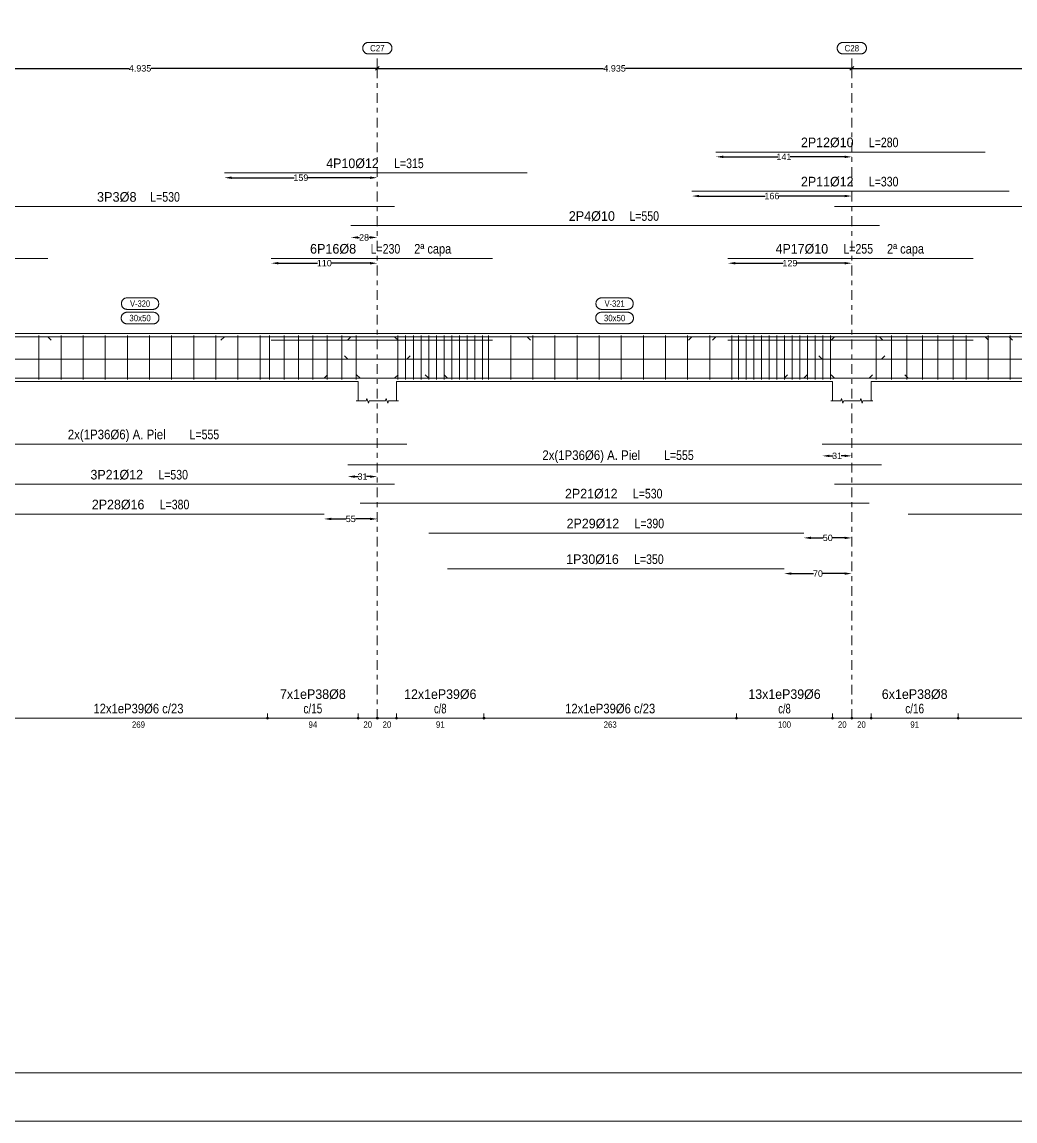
# Model space of a CAD drawing. Header units: millimetres. Extents: x 3 to 479, y -191 to 120.
# Drawn here: x 127.35 to 148, y 21.26 to 44.11 of the extents above; entities that cross this region are included whole.
import ezdxf
from ezdxf.enums import TextEntityAlignment as Align

# ---------------------------------------------------------------- set-up
doc = ezdxf.new("R2010")
doc.units = ezdxf.units.MM
doc.linetypes.add('CYPE_RAYAPUNTO', pattern=[0.4125, 0.2025, -0.105, 0, -0.105])
for name, color, linetype, lineweight in [('ALZ_ARM_LONG_ARM_TEXTOS', 3, 'Continuous', 9), ('ALZ_ARM_LONG_TXT_IND_CAPA_ARM_LONG', 3, 'Continuous', 9), ('ALZ_ARM_LONG_TXT_LONG', 3, 'Continuous', 9), ('ALZ_ARM_TRANS_TXT_EST', 3, 'Continuous', 9), ('ALZ_CONT_NUDOS', 122, 'Continuous', 9), ('ALZ_CONT_VIG_HORMIGON', 2, 'Continuous', 9), ('ALZ_COT_COT_ARM', 3, 'Continuous', 0), ('ALZ_COT_COT_EST', 3, 'Continuous', 0), ('ALZ_COT_COT_LIN_APOYOS', 2, 'CYPE_RAYAPUNTO', 0), ('ALZ_COT_LONGITUD_PROYECTADA', 122, 'Continuous', 0), ('ALZ_COT_TEXTOS_ESTRIBOS', 122, 'Continuous', 0), ('ALZ_REF_COT_LIN_AUX_COTA', 2, 'CYPE_RAYAPUNTO', 9), ('ALZ_REF_REF_NOMBRE', 3, 'Continuous', 9), ('ALZ_REF_REF_REFERENCIA', 3, 'Continuous', 9), ('ALZ_REF_TEXTO_REF_NOMBRE', 3, 'Continuous', 9), ('ALZ_REF_TEXTO_REF_REFERENCIA', 3, 'Continuous', 9), ('ARM_LONGITUDINAL_Ø10', 103, 'Continuous', 9), ('ARM_LONGITUDINAL_Ø12', 171, 'Continuous', 9), ('ARM_LONGITUDINAL_Ø16', 212, 'Continuous', 9), ('ARM_LONGITUDINAL_Ø6', 151, 'Continuous', 9), ('ARM_LONGITUDINAL_Ø8', 32, 'Continuous', 9), ('ARM_TRANSVERSAL_Ø6', 151, 'Continuous', 9), ('ARM_TRANSVERSAL_Ø8', 32, 'Continuous', 9), ('RECUAD_LIMITES', 2, 'Continuous', 0), ('RECUAD_MARCO', 1, 'Continuous', 20)]:
    doc.layers.add(name, color=color, linetype=linetype, lineweight=lineweight)
doc.styles.add('CYPETXT_0.2_romans', font='arial.ttf', dxfattribs={"height": 0.133333})
doc.styles.add('CYPETXT_romans', font='arial.ttf', dxfattribs={"height": 0.2})
doc.dimstyles.new('cype_arrow', dxfattribs={"dimtxt": 0.18, "dimasz": 0.15, "dimexe": 0.05, "dimexo": 0.05, "dimgap": 0, "dimtad": 0, "dimdec": 4, "dimzin": 0, "dimdsep": 46, "dimtxsty": 'CYPETXT_0.2_romans', "dimcen": 0.09, "dimadec": 0, "dimazin": 0, "dimtfac": 1, "dimtdec": 4, "dimtofl": 0, "dimtmove": 2, "dimatfit": 3, "dimfxl": 1, "dimtolj": 1, "dimtzin": 0, "dimarcsym": 0})
doc.dimstyles.new('cype_oblique', dxfattribs={"dimtxt": 0.18, "dimasz": 0.18, "dimexe": 0.05, "dimexo": 0.05, "dimgap": 0, "dimtad": 0, "dimdec": 4, "dimzin": 0, "dimdsep": 46, "dimtxsty": 'CYPETXT_0.2_romans', "dimblk": 'OBLIQUE', "dimtsz": 0.04, "dimcen": 0.09, "dimadec": 0, "dimazin": 0, "dimtfac": 1, "dimtdec": 4, "dimtofl": 0, "dimtmove": 2, "dimatfit": 3, "dimfxl": 1, "dimtolj": 1, "dimtzin": 0, "dimarcsym": 0})

# ---------------------------------------------------------------- blocks, each defined once
blk = doc.blocks.new('*D1133')
at = {"layer": 'ALZ_COT_LONGITUD_PROYECTADA', "color": 0, "lineweight": -2, "transparency": 16777216}
for p, q in [((124.83, 43.101), (124.91, 43.181)), ((124.87, 43.141), (129.577, 43.141)), ((134.74, 43.141), (130.033, 43.141)), ((134.7, 43.101), (134.78, 43.181))]:
    blk.add_line(p, q, dxfattribs=at)
at = {"layer": 'Defpoints', "color": 0, "transparency": 16777216}
for p in [(124.87, 43.141), (124.87, 43.141), (134.74, 43.141)]:
    blk.add_point(p, dxfattribs=at)
at = {"layer": 'ALZ_COT_LONGITUD_PROYECTADA', "color": 0, "transparency": 16777216, "insert": (129.805, 43.141), "char_height": 0.1333, "attachment_point": 5, "style": 'CYPETXT_0.2_romans'}
blk.add_mtext('\\A1;4.935', dxfattribs=at)
blk = doc.blocks.new('_OBLIQUE')
at = {"color": 0, "linetype": 'ByBlock', "lineweight": -2}
blk.add_line((-0.5, -0.5), (0.5, 0.5), dxfattribs=at)
blk = doc.blocks.new('*D1134')
at = {"layer": 'ALZ_COT_LONGITUD_PROYECTADA', "color": 0, "lineweight": -2, "transparency": 16777216}
for p, q in [((134.7, 43.101), (134.78, 43.181)), ((134.74, 43.141), (139.447, 43.141)), ((144.61, 43.141), (139.903, 43.141)), ((144.57, 43.101), (144.65, 43.181))]:
    blk.add_line(p, q, dxfattribs=at)
at = {"layer": 'Defpoints', "color": 0, "transparency": 16777216}
for p in [(134.74, 43.141), (134.74, 43.141), (144.61, 43.141)]:
    blk.add_point(p, dxfattribs=at)
at = {"layer": 'ALZ_COT_LONGITUD_PROYECTADA', "color": 0, "transparency": 16777216, "insert": (139.675, 43.141), "char_height": 0.1333, "attachment_point": 5, "style": 'CYPETXT_0.2_romans'}
blk.add_mtext('\\A1;4.935', dxfattribs=at)
blk = doc.blocks.new('*D1135')
at = {"layer": 'ALZ_COT_LONGITUD_PROYECTADA', "color": 0, "lineweight": -2, "transparency": 16777216}
for p, q in [((144.57, 43.101), (144.65, 43.181)), ((144.61, 43.141), (149.317, 43.141)), ((154.48, 43.141), (149.773, 43.141)), ((154.44, 43.101), (154.52, 43.181))]:
    blk.add_line(p, q, dxfattribs=at)
at = {"layer": 'Defpoints', "color": 0, "transparency": 16777216}
for p in [(144.61, 43.141), (144.61, 43.141), (154.48, 43.141)]:
    blk.add_point(p, dxfattribs=at)
at = {"layer": 'ALZ_COT_LONGITUD_PROYECTADA', "color": 0, "transparency": 16777216, "insert": (149.545, 43.141), "char_height": 0.1333, "attachment_point": 5, "style": 'CYPETXT_0.2_romans'}
blk.add_mtext('\\A1;4.935', dxfattribs=at)
blk = doc.blocks.new('*D1142')
at = {"layer": 'ALZ_COT_COT_ARM', "color": 0, "lineweight": -2, "transparency": 16777216}
for p, q in [((134.275, 34.654), (134.35, 34.654)), ((134.59, 34.654), (134.515, 34.654))]:
    blk.add_line(p, q, dxfattribs=at)
at = {"layer": 'ALZ_COT_COT_ARM', "color": 0, "transparency": 16777216}
for points in [[(134.275, 34.679), (134.275, 34.629), (134.125, 34.654)], [(134.59, 34.679), (134.59, 34.629), (134.74, 34.654)]]:
    blk.add_solid(points, dxfattribs=at)
at = {"layer": 'Defpoints', "color": 0, "transparency": 16777216}
for p in [(134.125, 34.654), (134.74, 34.654), (134.74, 34.654)]:
    blk.add_point(p, dxfattribs=at)
at = {"layer": 'ALZ_COT_COT_ARM', "color": 0, "transparency": 16777216, "insert": (134.433, 34.654), "char_height": 0.1333, "attachment_point": 5, "style": 'CYPETXT_0.2_romans'}
blk.add_mtext('\\A1;31', dxfattribs=at)
blk = doc.blocks.new('*D1143')
at = {"layer": 'ALZ_COT_COT_ARM', "color": 0, "lineweight": -2, "transparency": 16777216}
for p, q in [((144.145, 35.085), (144.22, 35.085)), ((144.46, 35.085), (144.385, 35.085))]:
    blk.add_line(p, q, dxfattribs=at)
at = {"layer": 'ALZ_COT_COT_ARM', "color": 0, "transparency": 16777216}
for points in [[(144.145, 35.11), (144.145, 35.06), (143.995, 35.085)], [(144.46, 35.11), (144.46, 35.06), (144.61, 35.085)]]:
    blk.add_solid(points, dxfattribs=at)
at = {"layer": 'Defpoints', "color": 0, "transparency": 16777216}
for p in [(143.995, 35.085), (144.61, 35.085), (144.61, 35.085)]:
    blk.add_point(p, dxfattribs=at)
at = {"layer": 'ALZ_COT_COT_ARM', "color": 0, "transparency": 16777216, "insert": (144.303, 35.085), "char_height": 0.1333, "attachment_point": 5, "style": 'CYPETXT_0.2_romans'}
blk.add_mtext('\\A1;31', dxfattribs=at)
blk = doc.blocks.new('*D1148')
at = {"layer": 'ALZ_COT_COT_ARM', "color": 0, "lineweight": -2, "transparency": 16777216}
for p, q in [((134.337, 39.626), (134.367, 39.626)), ((134.59, 39.626), (134.56, 39.626))]:
    blk.add_line(p, q, dxfattribs=at)
at = {"layer": 'ALZ_COT_COT_ARM', "color": 0, "transparency": 16777216}
for points in [[(134.337, 39.651), (134.337, 39.601), (134.187, 39.626)], [(134.59, 39.651), (134.59, 39.601), (134.74, 39.626)]]:
    blk.add_solid(points, dxfattribs=at)
at = {"layer": 'Defpoints', "color": 0, "transparency": 16777216}
for p in [(134.187, 39.626), (134.74, 39.626), (134.74, 39.626)]:
    blk.add_point(p, dxfattribs=at)
at = {"layer": 'ALZ_COT_COT_ARM', "color": 0, "transparency": 16777216, "insert": (134.464, 39.626), "char_height": 0.1333, "attachment_point": 5, "style": 'CYPETXT_0.2_romans'}
blk.add_mtext('\\A1;28', dxfattribs=at)
blk = doc.blocks.new('*D1154')
at = {"layer": 'ALZ_COT_COT_ARM', "color": 0, "lineweight": -2, "transparency": 16777216}
for p, q in [((131.709, 40.868), (133.008, 40.868)), ((134.59, 40.868), (133.291, 40.868))]:
    blk.add_line(p, q, dxfattribs=at)
at = {"layer": 'ALZ_COT_COT_ARM', "color": 0, "transparency": 16777216}
for points in [[(131.709, 40.893), (131.709, 40.843), (131.559, 40.868)], [(134.59, 40.893), (134.59, 40.843), (134.74, 40.868)]]:
    blk.add_solid(points, dxfattribs=at)
at = {"layer": 'Defpoints', "color": 0, "transparency": 16777216}
for p in [(131.559, 40.868), (134.74, 40.868), (134.74, 40.868)]:
    blk.add_point(p, dxfattribs=at)
at = {"layer": 'ALZ_COT_COT_ARM', "color": 0, "transparency": 16777216, "insert": (133.149, 40.868), "char_height": 0.1333, "attachment_point": 5, "style": 'CYPETXT_0.2_romans'}
blk.add_mtext('\\A1;159', dxfattribs=at)
blk = doc.blocks.new('*D1155')
at = {"layer": 'ALZ_COT_COT_ARM', "color": 0, "lineweight": -2, "transparency": 16777216}
for p, q in [((141.434, 40.487), (142.806, 40.487)), ((144.46, 40.487), (143.088, 40.487))]:
    blk.add_line(p, q, dxfattribs=at)
at = {"layer": 'ALZ_COT_COT_ARM', "color": 0, "transparency": 16777216}
for points in [[(141.434, 40.512), (141.434, 40.462), (141.284, 40.487)], [(144.46, 40.512), (144.46, 40.462), (144.61, 40.487)]]:
    blk.add_solid(points, dxfattribs=at)
at = {"layer": 'Defpoints', "color": 0, "transparency": 16777216}
for p in [(141.284, 40.487), (144.61, 40.487), (144.61, 40.487)]:
    blk.add_point(p, dxfattribs=at)
at = {"layer": 'ALZ_COT_COT_ARM', "color": 0, "transparency": 16777216, "insert": (142.947, 40.487), "char_height": 0.1333, "attachment_point": 5, "style": 'CYPETXT_0.2_romans'}
blk.add_mtext('\\A1;166', dxfattribs=at)
blk = doc.blocks.new('*D1156')
at = {"layer": 'ALZ_COT_COT_ARM', "color": 0, "lineweight": -2, "transparency": 16777216}
for p, q in [((141.934, 41.302), (143.069, 41.302)), ((144.46, 41.302), (143.325, 41.302))]:
    blk.add_line(p, q, dxfattribs=at)
at = {"layer": 'ALZ_COT_COT_ARM', "color": 0, "transparency": 16777216}
for points in [[(141.934, 41.327), (141.934, 41.277), (141.784, 41.302)], [(144.46, 41.327), (144.46, 41.277), (144.61, 41.302)]]:
    blk.add_solid(points, dxfattribs=at)
at = {"layer": 'Defpoints', "color": 0, "transparency": 16777216}
for p in [(141.784, 41.302), (144.61, 41.302), (144.61, 41.302)]:
    blk.add_point(p, dxfattribs=at)
at = {"layer": 'ALZ_COT_COT_ARM', "color": 0, "transparency": 16777216, "insert": (143.197, 41.302), "char_height": 0.1333, "attachment_point": 5, "style": 'CYPETXT_0.2_romans'}
blk.add_mtext('\\A1;141', dxfattribs=at)
blk = doc.blocks.new('*D1164')
at = {"layer": 'ALZ_COT_COT_ARM', "color": 0, "lineweight": -2, "transparency": 16777216}
for p, q in [((132.684, 39.091), (133.496, 39.091)), ((134.59, 39.091), (133.778, 39.091))]:
    blk.add_line(p, q, dxfattribs=at)
at = {"layer": 'ALZ_COT_COT_ARM', "color": 0, "transparency": 16777216}
for points in [[(132.684, 39.116), (132.684, 39.066), (132.534, 39.091)], [(134.59, 39.116), (134.59, 39.066), (134.74, 39.091)]]:
    blk.add_solid(points, dxfattribs=at)
at = {"layer": 'Defpoints', "color": 0, "transparency": 16777216}
for p in [(132.534, 39.091), (134.74, 39.091), (134.74, 39.091)]:
    blk.add_point(p, dxfattribs=at)
at = {"layer": 'ALZ_COT_COT_ARM', "color": 0, "transparency": 16777216, "insert": (133.637, 39.091), "char_height": 0.1333, "attachment_point": 5, "style": 'CYPETXT_0.2_romans'}
blk.add_mtext('\\A1;110', dxfattribs=at)
blk = doc.blocks.new('*D1165')
at = {"layer": 'ALZ_COT_COT_ARM', "color": 0, "lineweight": -2, "transparency": 16777216}
for p, q in [((142.184, 39.091), (143.181, 39.091)), ((144.46, 39.091), (143.463, 39.091))]:
    blk.add_line(p, q, dxfattribs=at)
at = {"layer": 'ALZ_COT_COT_ARM', "color": 0, "transparency": 16777216}
for points in [[(142.184, 39.116), (142.184, 39.066), (142.034, 39.091)], [(144.46, 39.116), (144.46, 39.066), (144.61, 39.091)]]:
    blk.add_solid(points, dxfattribs=at)
at = {"layer": 'Defpoints', "color": 0, "transparency": 16777216}
for p in [(142.034, 39.091), (144.61, 39.091), (144.61, 39.091)]:
    blk.add_point(p, dxfattribs=at)
at = {"layer": 'ALZ_COT_COT_ARM', "color": 0, "transparency": 16777216, "insert": (143.322, 39.091), "char_height": 0.1333, "attachment_point": 5, "style": 'CYPETXT_0.2_romans'}
blk.add_mtext('\\A1;129', dxfattribs=at)
blk = doc.blocks.new('*D1171')
at = {"layer": 'ALZ_COT_COT_ARM', "color": 0, "lineweight": -2, "transparency": 16777216}
for p, q in [((133.784, 33.774), (134.091, 33.774)), ((134.59, 33.774), (134.283, 33.774))]:
    blk.add_line(p, q, dxfattribs=at)
at = {"layer": 'ALZ_COT_COT_ARM', "color": 0, "transparency": 16777216}
for points in [[(133.784, 33.799), (133.784, 33.749), (133.634, 33.774)], [(134.59, 33.799), (134.59, 33.749), (134.74, 33.774)]]:
    blk.add_solid(points, dxfattribs=at)
at = {"layer": 'Defpoints', "color": 0, "transparency": 16777216}
for p in [(133.634, 33.774), (134.74, 33.774), (134.74, 33.774)]:
    blk.add_point(p, dxfattribs=at)
at = {"layer": 'ALZ_COT_COT_ARM', "color": 0, "transparency": 16777216, "insert": (134.187, 33.774), "char_height": 0.1333, "attachment_point": 5, "style": 'CYPETXT_0.2_romans'}
blk.add_mtext('\\A1;55', dxfattribs=at)
blk = doc.blocks.new('*D1172')
at = {"layer": 'ALZ_COT_COT_ARM', "color": 0, "lineweight": -2, "transparency": 16777216}
for p, q in [((143.759, 33.38), (144.014, 33.38)), ((144.46, 33.38), (144.205, 33.38))]:
    blk.add_line(p, q, dxfattribs=at)
at = {"layer": 'ALZ_COT_COT_ARM', "color": 0, "transparency": 16777216}
for points in [[(143.759, 33.405), (143.759, 33.355), (143.609, 33.38)], [(144.46, 33.405), (144.46, 33.355), (144.61, 33.38)]]:
    blk.add_solid(points, dxfattribs=at)
at = {"layer": 'Defpoints', "color": 0, "transparency": 16777216}
for p in [(143.609, 33.38), (144.61, 33.38), (144.61, 33.38)]:
    blk.add_point(p, dxfattribs=at)
at = {"layer": 'ALZ_COT_COT_ARM', "color": 0, "transparency": 16777216, "insert": (144.109, 33.38), "char_height": 0.1333, "attachment_point": 5, "style": 'CYPETXT_0.2_romans'}
blk.add_mtext('\\A1;50', dxfattribs=at)
blk = doc.blocks.new('*D1173')
at = {"layer": 'ALZ_COT_COT_ARM', "color": 0, "lineweight": -2, "transparency": 16777216}
for p, q in [((143.35, 32.638), (143.811, 32.638)), ((144.46, 32.638), (144, 32.638))]:
    blk.add_line(p, q, dxfattribs=at)
at = {"layer": 'ALZ_COT_COT_ARM', "color": 0, "transparency": 16777216}
for points in [[(143.35, 32.663), (143.35, 32.613), (143.2, 32.638)], [(144.46, 32.663), (144.46, 32.613), (144.61, 32.638)]]:
    blk.add_solid(points, dxfattribs=at)
at = {"layer": 'Defpoints', "color": 0, "transparency": 16777216}
for p in [(143.2, 32.638), (144.61, 32.638), (144.61, 32.638)]:
    blk.add_point(p, dxfattribs=at)
at = {"layer": 'ALZ_COT_COT_ARM', "color": 0, "transparency": 16777216, "insert": (143.905, 32.638), "char_height": 0.1333, "attachment_point": 5, "style": 'CYPETXT_0.2_romans'}
blk.add_mtext('\\A1;70', dxfattribs=at)

msp = doc.modelspace()

# ---------------------------------------------------------------- linework, layer by layer
at = {"layer": 'ALZ_CONT_NUDOS'}
for p, q in [((134.34014, 36.63081), (134.34014, 36.23081)), ((135.14014, 36.63081), (135.14014, 36.23081)), ((144.21014, 36.63081), (144.21014, 36.23081)), ((145.01014, 36.63081), (145.01014, 36.23081))]:
    msp.add_line(p, q, dxfattribs=at)
for points in [[(134.34014, 37.63081), (135.14014, 37.63081)], [(144.21014, 37.63081), (145.01014, 37.63081)], [(134.30014, 36.23081), (134.51014, 36.23081), (134.52514, 36.28081), (134.55514, 36.18081), (134.57014, 36.23081), (134.78014, 36.23081)], [(134.70014, 36.23081), (134.91014, 36.23081), (134.92514, 36.28081), (134.95514, 36.18081), (134.97014, 36.23081), (135.18014, 36.23081)], [(144.17014, 36.23081), (144.38014, 36.23081), (144.39514, 36.28081), (144.42514, 36.18081), (144.44014, 36.23081), (144.65014, 36.23081)], [(144.57014, 36.23081), (144.78014, 36.23081), (144.79514, 36.28081), (144.82514, 36.18081), (144.84014, 36.23081), (145.05014, 36.23081)]]:
    msp.add_lwpolyline(points, dxfattribs=at)
at = {"layer": 'ALZ_CONT_VIG_HORMIGON'}
for p, q in [((125.27014, 37.63081), (134.34014, 37.63081)), ((135.14014, 37.63081), (144.21014, 37.63081)), ((145.01014, 37.63081), (154.08014, 37.63081)), ((125.27014, 36.63081), (134.34014, 36.63081)), ((135.14014, 36.63081), (144.21014, 36.63081)), ((145.01014, 36.63081), (154.08014, 36.63081))]:
    msp.add_line(p, q, dxfattribs=at)
at = {"layer": 'ALZ_COT_COT_EST'}
for p, q in [((132.45865, 29.63167), (132.45865, 29.73167)), ((134.34014, 29.63167), (134.34014, 29.73167)), ((134.74014, 29.63167), (134.74014, 29.73167)), ((135.14014, 29.63167), (135.14014, 29.73167)), ((136.95865, 29.63167), (136.95865, 29.73167)), ((142.20865, 29.63167), (142.20865, 29.73167)), ((144.21014, 29.63167), (144.21014, 29.73167)), ((144.61014, 29.63167), (144.61014, 29.73167)), ((145.01014, 29.63167), (145.01014, 29.73167)), ((146.82414, 29.63167), (146.82414, 29.73167))]:
    msp.add_line(p, q, dxfattribs=at)
for points in [[(127.08414, 29.63167), (132.45865, 29.63167), (132.45865, 29.73167)], [(132.45865, 29.63167), (134.34014, 29.63167), (134.34014, 29.73167)], [(134.34014, 29.63167), (134.74014, 29.63167), (134.74014, 29.73167)], [(134.74014, 29.63167), (135.14014, 29.63167), (135.14014, 29.73167)], [(135.14014, 29.63167), (136.95865, 29.63167), (136.95865, 29.73167)], [(136.95865, 29.63167), (142.20865, 29.63167), (142.20865, 29.73167)], [(142.20865, 29.63167), (144.21014, 29.63167), (144.21014, 29.73167)], [(144.21014, 29.63167), (144.61014, 29.63167), (144.61014, 29.73167)], [(144.61014, 29.63167), (145.01014, 29.63167), (145.01014, 29.73167)], [(145.01014, 29.63167), (146.82414, 29.63167), (146.82414, 29.73167)], [(146.82414, 29.63167), (152.20865, 29.63167), (152.20865, 29.73167)]]:
    msp.add_lwpolyline(points, dxfattribs=at)
for centre in [(132.45865, 29.63167), (132.45865, 29.63167), (134.34014, 29.63167), (134.34014, 29.63167), (134.74014, 29.63167), (134.74014, 29.63167), (135.14014, 29.63167), (135.14014, 29.63167), (136.95865, 29.63167), (136.95865, 29.63167), (142.20865, 29.63167), (142.20865, 29.63167), (144.21014, 29.63167), (144.21014, 29.63167), (144.61014, 29.63167), (144.61014, 29.63167), (145.01014, 29.63167), (145.01014, 29.63167), (146.82414, 29.63167), (146.82414, 29.63167)]:
    msp.add_circle(centre, 0.02, dxfattribs=at)
at = {"layer": 'ALZ_COT_COT_LIN_APOYOS'}
for p, q in [((134.74014, 43.1409), (134.74014, 29.63167)), ((144.61014, 43.1409), (144.61014, 29.63167))]:
    msp.add_line(p, q, dxfattribs=at)
at = {"layer": 'ALZ_REF_COT_LIN_AUX_COTA'}
for p, q in [((134.74014, 43.1409), (134.74014, 43.4409)), ((144.61014, 43.1409), (144.61014, 43.4409))]:
    msp.add_line(p, q, dxfattribs=at)
at = {"layer": 'ALZ_REF_REF_NOMBRE'}
for points in [[(130.07314, 38.37081), (130.08115, 38.37054), (130.08913, 38.36974), (130.09704, 38.3684), (130.10484, 38.36654), (130.1125, 38.36417), (130.11998, 38.36129), (130.12726, 38.35791), (130.13429, 38.35406), (130.14105, 38.34974), (130.14751, 38.34498), (130.15363, 38.33981), (130.1594, 38.33423), (130.16478, 38.32828), (130.16975, 38.32199), (130.17429, 38.31538), (130.17837, 38.30848), (130.18199, 38.30132), (130.18512, 38.29394), (130.18775, 38.28636), (130.18987, 38.27863), (130.19147, 38.27077), (130.19254, 38.26282), (130.19307, 38.25482), (130.19307, 38.2468), (130.19254, 38.2388), (130.19147, 38.23085), (130.18987, 38.22299), (130.18775, 38.21525), (130.18512, 38.20768), (130.18199, 38.2003), (130.17837, 38.19314), (130.17429, 38.18624), (130.16975, 38.17963), (130.16478, 38.17333), (130.1594, 38.16738), (130.15363, 38.16181), (130.14751, 38.15663), (130.14105, 38.15188), (130.13429, 38.14756), (130.12726, 38.14371), (130.11998, 38.14033), (130.1125, 38.13745), (130.10484, 38.13507), (130.09704, 38.13321), (130.08913, 38.13188), (130.08115, 38.13108), (130.07314, 38.13081), (129.53714, 38.13081), (129.52912, 38.13108), (129.52114, 38.13188), (129.51324, 38.13321), (129.50543, 38.13507), (129.49777, 38.13745), (129.49029, 38.14033), (129.48302, 38.14371), (129.47598, 38.14756), (129.46922, 38.15188), (129.46277, 38.15663), (129.45664, 38.16181), (129.45088, 38.16738), (129.4455, 38.17333), (129.44053, 38.17963), (129.43599, 38.18624), (129.4319, 38.19314), (129.42829, 38.2003), (129.42516, 38.20768), (129.42253, 38.21525), (129.42041, 38.22299), (129.41881, 38.23085), (129.41774, 38.2388), (129.4172, 38.2468), (129.4172, 38.25482), (129.41774, 38.26282), (129.41881, 38.27077), (129.42041, 38.27863), (129.42253, 38.28636), (129.42516, 38.29394), (129.42829, 38.30132), (129.4319, 38.30848), (129.43599, 38.31538), (129.44053, 38.32199), (129.4455, 38.32828), (129.45088, 38.33423), (129.45664, 38.33981), (129.46277, 38.34498), (129.46922, 38.34974), (129.47598, 38.35406), (129.48302, 38.35791), (129.49029, 38.36129), (129.49777, 38.36417), (129.50543, 38.36654), (129.51324, 38.3684), (129.52114, 38.36974), (129.52912, 38.37054), (129.53714, 38.37081), (130.07314, 38.37081)], [(139.94314, 38.37081), (139.95115, 38.37054), (139.95913, 38.36974), (139.96704, 38.3684), (139.97484, 38.36654), (139.9825, 38.36417), (139.98998, 38.36129), (139.99726, 38.35791), (140.00429, 38.35406), (140.01105, 38.34974), (140.01751, 38.34498), (140.02363, 38.33981), (140.0294, 38.33423), (140.03478, 38.32828), (140.03975, 38.32199), (140.04429, 38.31538), (140.04837, 38.30848), (140.05199, 38.30132), (140.05512, 38.29394), (140.05775, 38.28636), (140.05987, 38.27863), (140.06147, 38.27077), (140.06254, 38.26282), (140.06307, 38.25482), (140.06307, 38.2468), (140.06254, 38.2388), (140.06147, 38.23085), (140.05987, 38.22299), (140.05775, 38.21525), (140.05512, 38.20768), (140.05199, 38.2003), (140.04837, 38.19314), (140.04429, 38.18624), (140.03975, 38.17963), (140.03478, 38.17333), (140.0294, 38.16738), (140.02363, 38.16181), (140.01751, 38.15663), (140.01105, 38.15188), (140.00429, 38.14756), (139.99726, 38.14371), (139.98998, 38.14033), (139.9825, 38.13745), (139.97484, 38.13507), (139.96704, 38.13321), (139.95913, 38.13188), (139.95115, 38.13108), (139.94314, 38.13081), (139.40714, 38.13081), (139.39912, 38.13108), (139.39114, 38.13188), (139.38324, 38.13321), (139.37543, 38.13507), (139.36777, 38.13745), (139.36029, 38.14033), (139.35302, 38.14371), (139.34598, 38.14756), (139.33922, 38.15188), (139.33277, 38.15663), (139.32664, 38.16181), (139.32088, 38.16738), (139.3155, 38.17333), (139.31053, 38.17963), (139.30599, 38.18624), (139.3019, 38.19314), (139.29829, 38.2003), (139.29516, 38.20768), (139.29253, 38.21525), (139.29041, 38.22299), (139.28881, 38.23085), (139.28774, 38.2388), (139.2872, 38.2468), (139.2872, 38.25482), (139.28774, 38.26282), (139.28881, 38.27077), (139.29041, 38.27863), (139.29253, 38.28636), (139.29516, 38.29394), (139.29829, 38.30132), (139.3019, 38.30848), (139.30599, 38.31538), (139.31053, 38.32199), (139.3155, 38.32828), (139.32088, 38.33423), (139.32664, 38.33981), (139.33277, 38.34498), (139.33922, 38.34974), (139.34598, 38.35406), (139.35302, 38.35791), (139.36029, 38.36129), (139.36777, 38.36417), (139.37543, 38.36654), (139.38324, 38.3684), (139.39114, 38.36974), (139.39912, 38.37054), (139.40714, 38.37081), (139.94314, 38.37081)], [(130.07814, 38.07081), (130.08615, 38.07054), (130.09413, 38.06974), (130.10204, 38.0684), (130.10984, 38.06654), (130.1175, 38.06417), (130.12498, 38.06129), (130.13226, 38.05791), (130.13929, 38.05406), (130.14605, 38.04974), (130.15251, 38.04498), (130.15863, 38.03981), (130.1644, 38.03423), (130.16978, 38.02828), (130.17475, 38.02199), (130.17929, 38.01538), (130.18337, 38.00848), (130.18699, 38.00132), (130.19012, 37.99394), (130.19275, 37.98636), (130.19487, 37.97863), (130.19647, 37.97077), (130.19754, 37.96282), (130.19807, 37.95482), (130.19807, 37.9468), (130.19754, 37.9388), (130.19647, 37.93085), (130.19487, 37.92299), (130.19275, 37.91525), (130.19012, 37.90768), (130.18699, 37.9003), (130.18337, 37.89314), (130.17929, 37.88624), (130.17475, 37.87963), (130.16978, 37.87333), (130.1644, 37.86738), (130.15863, 37.86181), (130.15251, 37.85663), (130.14605, 37.85188), (130.13929, 37.84756), (130.13226, 37.84371), (130.12498, 37.84033), (130.1175, 37.83745), (130.10984, 37.83507), (130.10204, 37.83321), (130.09413, 37.83188), (130.08615, 37.83108), (130.07814, 37.83081), (129.53214, 37.83081), (129.52412, 37.83108), (129.51614, 37.83188), (129.50824, 37.83321), (129.50043, 37.83507), (129.49277, 37.83745), (129.48529, 37.84033), (129.47802, 37.84371), (129.47098, 37.84756), (129.46422, 37.85188), (129.45777, 37.85663), (129.45164, 37.86181), (129.44588, 37.86738), (129.4405, 37.87333), (129.43553, 37.87963), (129.43099, 37.88624), (129.4269, 37.89314), (129.42329, 37.9003), (129.42016, 37.90768), (129.41753, 37.91525), (129.41541, 37.92299), (129.41381, 37.93085), (129.41274, 37.9388), (129.4122, 37.9468), (129.4122, 37.95482), (129.41274, 37.96282), (129.41381, 37.97077), (129.41541, 37.97863), (129.41753, 37.98636), (129.42016, 37.99394), (129.42329, 38.00132), (129.4269, 38.00848), (129.43099, 38.01538), (129.43553, 38.02199), (129.4405, 38.02828), (129.44588, 38.03423), (129.45164, 38.03981), (129.45777, 38.04498), (129.46422, 38.04974), (129.47098, 38.05406), (129.47802, 38.05791), (129.48529, 38.06129), (129.49277, 38.06417), (129.50043, 38.06654), (129.50824, 38.0684), (129.51614, 38.06974), (129.52412, 38.07054), (129.53214, 38.07081), (130.07814, 38.07081)], [(139.94814, 38.07081), (139.95615, 38.07054), (139.96413, 38.06974), (139.97204, 38.0684), (139.97984, 38.06654), (139.9875, 38.06417), (139.99498, 38.06129), (140.00226, 38.05791), (140.00929, 38.05406), (140.01605, 38.04974), (140.02251, 38.04498), (140.02863, 38.03981), (140.0344, 38.03423), (140.03978, 38.02828), (140.04475, 38.02199), (140.04929, 38.01538), (140.05337, 38.00848), (140.05699, 38.00132), (140.06012, 37.99394), (140.06275, 37.98636), (140.06487, 37.97863), (140.06647, 37.97077), (140.06754, 37.96282), (140.06807, 37.95482), (140.06807, 37.9468), (140.06754, 37.9388), (140.06647, 37.93085), (140.06487, 37.92299), (140.06275, 37.91525), (140.06012, 37.90768), (140.05699, 37.9003), (140.05337, 37.89314), (140.04929, 37.88624), (140.04475, 37.87963), (140.03978, 37.87333), (140.0344, 37.86738), (140.02863, 37.86181), (140.02251, 37.85663), (140.01605, 37.85188), (140.00929, 37.84756), (140.00226, 37.84371), (139.99498, 37.84033), (139.9875, 37.83745), (139.97984, 37.83507), (139.97204, 37.83321), (139.96413, 37.83188), (139.95615, 37.83108), (139.94814, 37.83081), (139.40214, 37.83081), (139.39412, 37.83108), (139.38614, 37.83188), (139.37824, 37.83321), (139.37043, 37.83507), (139.36277, 37.83745), (139.35529, 37.84033), (139.34802, 37.84371), (139.34098, 37.84756), (139.33422, 37.85188), (139.32777, 37.85663), (139.32164, 37.86181), (139.31588, 37.86738), (139.3105, 37.87333), (139.30553, 37.87963), (139.30099, 37.88624), (139.2969, 37.89314), (139.29329, 37.9003), (139.29016, 37.90768), (139.28753, 37.91525), (139.28541, 37.92299), (139.28381, 37.93085), (139.28274, 37.9388), (139.2822, 37.9468), (139.2822, 37.95482), (139.28274, 37.96282), (139.28381, 37.97077), (139.28541, 37.97863), (139.28753, 37.98636), (139.29016, 37.99394), (139.29329, 38.00132), (139.2969, 38.00848), (139.30099, 38.01538), (139.30553, 38.02199), (139.3105, 38.02828), (139.31588, 38.03423), (139.32164, 38.03981), (139.32777, 38.04498), (139.33422, 38.04974), (139.34098, 38.05406), (139.34802, 38.05791), (139.35529, 38.06129), (139.36277, 38.06417), (139.37043, 38.06654), (139.37824, 38.0684), (139.38614, 38.06974), (139.39412, 38.07054), (139.40214, 38.07081), (139.94814, 38.07081)]]:
    msp.add_lwpolyline(points, close=True, dxfattribs=at)
at = {"layer": 'ALZ_REF_REF_REFERENCIA'}
for points in [[(134.92414, 43.6809), (134.93215, 43.68064), (134.94013, 43.67983), (134.94804, 43.6785), (134.95584, 43.67664), (134.9635, 43.67426), (134.97098, 43.67138), (134.97826, 43.66801), (134.98529, 43.66415), (134.99205, 43.65984), (134.99851, 43.65508), (135.00463, 43.6499), (135.0104, 43.64433), (135.01578, 43.63838), (135.02075, 43.63208), (135.02529, 43.62547), (135.02937, 43.61857), (135.03299, 43.61142), (135.03612, 43.60403), (135.03875, 43.59646), (135.04087, 43.58872), (135.04247, 43.58086), (135.04354, 43.57291), (135.04407, 43.56491), (135.04407, 43.55689), (135.04354, 43.54889), (135.04247, 43.54094), (135.04087, 43.53308), (135.03875, 43.52535), (135.03612, 43.51777), (135.03299, 43.51039), (135.02937, 43.50323), (135.02529, 43.49633), (135.02075, 43.48972), (135.01578, 43.48343), (135.0104, 43.47748), (135.00463, 43.47191), (134.99851, 43.46673), (134.99205, 43.46197), (134.98529, 43.45766), (134.97826, 43.4538), (134.97098, 43.45043), (134.9635, 43.44754), (134.95584, 43.44517), (134.94804, 43.44331), (134.94013, 43.44197), (134.93215, 43.44117), (134.92414, 43.4409), (134.55614, 43.4409), (134.54812, 43.44117), (134.54014, 43.44197), (134.53224, 43.44331), (134.52443, 43.44517), (134.51677, 43.44754), (134.50929, 43.45043), (134.50202, 43.4538), (134.49498, 43.45766), (134.48822, 43.46197), (134.48177, 43.46673), (134.47564, 43.47191), (134.46988, 43.47748), (134.4645, 43.48343), (134.45953, 43.48972), (134.45499, 43.49633), (134.4509, 43.50323), (134.44729, 43.51039), (134.44416, 43.51777), (134.44153, 43.52535), (134.43941, 43.53308), (134.43781, 43.54094), (134.43674, 43.54889), (134.4362, 43.55689), (134.4362, 43.56491), (134.43674, 43.57291), (134.43781, 43.58086), (134.43941, 43.58872), (134.44153, 43.59646), (134.44416, 43.60403), (134.44729, 43.61142), (134.4509, 43.61857), (134.45499, 43.62547), (134.45953, 43.63208), (134.4645, 43.63838), (134.46988, 43.64433), (134.47564, 43.6499), (134.48177, 43.65508), (134.48822, 43.65984), (134.49498, 43.66415), (134.50202, 43.66801), (134.50929, 43.67138), (134.51677, 43.67426), (134.52443, 43.67664), (134.53224, 43.6785), (134.54014, 43.67983), (134.54812, 43.68064), (134.55614, 43.6809), (134.92414, 43.6809)], [(144.79414, 43.6809), (144.80215, 43.68064), (144.81013, 43.67983), (144.81804, 43.6785), (144.82584, 43.67664), (144.8335, 43.67426), (144.84098, 43.67138), (144.84826, 43.66801), (144.85529, 43.66415), (144.86205, 43.65984), (144.86851, 43.65508), (144.87463, 43.6499), (144.8804, 43.64433), (144.88578, 43.63838), (144.89075, 43.63208), (144.89529, 43.62547), (144.89937, 43.61857), (144.90299, 43.61142), (144.90612, 43.60403), (144.90875, 43.59646), (144.91087, 43.58872), (144.91247, 43.58086), (144.91354, 43.57291), (144.91407, 43.56491), (144.91407, 43.55689), (144.91354, 43.54889), (144.91247, 43.54094), (144.91087, 43.53308), (144.90875, 43.52535), (144.90612, 43.51777), (144.90299, 43.51039), (144.89937, 43.50323), (144.89529, 43.49633), (144.89075, 43.48972), (144.88578, 43.48343), (144.8804, 43.47748), (144.87463, 43.47191), (144.86851, 43.46673), (144.86205, 43.46197), (144.85529, 43.45766), (144.84826, 43.4538), (144.84098, 43.45043), (144.8335, 43.44754), (144.82584, 43.44517), (144.81804, 43.44331), (144.81013, 43.44197), (144.80215, 43.44117), (144.79414, 43.4409), (144.42614, 43.4409), (144.41812, 43.44117), (144.41014, 43.44197), (144.40224, 43.44331), (144.39443, 43.44517), (144.38677, 43.44754), (144.37929, 43.45043), (144.37202, 43.4538), (144.36498, 43.45766), (144.35822, 43.46197), (144.35177, 43.46673), (144.34564, 43.47191), (144.33988, 43.47748), (144.3345, 43.48343), (144.32953, 43.48972), (144.32499, 43.49633), (144.3209, 43.50323), (144.31729, 43.51039), (144.31416, 43.51777), (144.31153, 43.52535), (144.30941, 43.53308), (144.30781, 43.54094), (144.30674, 43.54889), (144.3062, 43.55689), (144.3062, 43.56491), (144.30674, 43.57291), (144.30781, 43.58086), (144.30941, 43.58872), (144.31153, 43.59646), (144.31416, 43.60403), (144.31729, 43.61142), (144.3209, 43.61857), (144.32499, 43.62547), (144.32953, 43.63208), (144.3345, 43.63838), (144.33988, 43.64433), (144.34564, 43.6499), (144.35177, 43.65508), (144.35822, 43.65984), (144.36498, 43.66415), (144.37202, 43.66801), (144.37929, 43.67138), (144.38677, 43.67426), (144.39443, 43.67664), (144.40224, 43.6785), (144.41014, 43.67983), (144.41812, 43.68064), (144.42614, 43.6809), (144.79414, 43.6809)]]:
    msp.add_lwpolyline(points, close=True, dxfattribs=at)
at = {"layer": 'ARM_LONGITUDINAL_Ø10'}
for p, q in [((134.18722, 37.55881), (134.11651, 37.4881)), ((141.78365, 37.55881), (141.71294, 37.4881)), ((145.18722, 37.55881), (145.25793, 37.4881)), ((147.38365, 37.55881), (147.45436, 37.4881)), ((144.25014, 36.70281), (144.17943, 36.77352))]:
    msp.add_line(p, q, dxfattribs=at)
for points in [[(141.78365, 41.40244), (147.38365, 41.40244)], [(134.18722, 39.87166), (145.18722, 39.87166)], [(142.03365, 39.19081), (147.13365, 39.19081)], [(134.18722, 37.55881), (145.18722, 37.55881)], [(141.78365, 37.55881), (147.38365, 37.55881)], [(142.03365, 37.48947), (147.13365, 37.48947)], [(144.25014, 36.70281), (154.84014, 36.70281)], [(144.25014, 34.49422), (154.84014, 34.49422)]]:
    msp.add_lwpolyline(points, dxfattribs=at)
at = {"layer": 'ARM_LONGITUDINAL_Ø12'}
for p, q in [((131.55865, 37.55881), (131.48794, 37.4881)), ((137.85865, 37.55881), (137.92936, 37.4881)), ((141.28365, 37.55881), (141.21294, 37.4881)), ((147.88365, 37.55881), (147.95436, 37.4881)), ((134.38014, 36.70281), (134.30943, 36.77352)), ((135.10014, 36.70281), (135.17085, 36.77352)), ((135.80865, 36.70281), (135.73794, 36.77352)), ((143.60865, 36.70281), (143.67936, 36.77352)), ((144.97014, 36.70281), (145.04085, 36.77352)), ((145.78365, 36.70281), (145.71294, 36.77352))]:
    msp.add_line(p, q, dxfattribs=at)
for points in [[(131.55865, 40.96773), (137.85865, 40.96773)], [(141.28365, 40.58723), (147.88365, 40.58723)], [(131.55865, 37.55881), (137.85865, 37.55881)], [(141.28365, 37.55881), (147.88365, 37.55881)], [(124.51014, 36.70281), (135.10014, 36.70281)], [(134.38014, 36.70281), (144.97014, 36.70281)], [(135.80865, 36.70281), (143.60865, 36.70281)], [(145.78365, 36.70281), (153.38365, 36.70281)], [(124.51014, 34.49432), (135.10014, 34.49432)], [(134.38014, 34.10021), (144.97014, 34.10021)], [(145.78365, 33.87422), (153.38365, 33.87422)], [(135.80865, 33.48021), (143.60865, 33.48021)]]:
    msp.add_lwpolyline(points, dxfattribs=at)
at = {"layer": 'ARM_LONGITUDINAL_Ø16'}
for p, q in [((127.88365, 37.55881), (127.95436, 37.4881)), ((133.63365, 36.70281), (133.70436, 36.77352)), ((136.20041, 36.70281), (136.1297, 36.77352)), ((143.20041, 36.70281), (143.27113, 36.77352))]:
    msp.add_line(p, q, dxfattribs=at)
for points in [[(121.78365, 39.19081), (127.88365, 39.19081)], [(121.78365, 37.55881), (127.88365, 37.55881)], [(126.03365, 36.70281), (133.63365, 36.70281)], [(136.20041, 36.70281), (143.20041, 36.70281)], [(126.03365, 33.87432), (133.63365, 33.87432)], [(136.20041, 32.73774), (143.20041, 32.73774)]]:
    msp.add_lwpolyline(points, dxfattribs=at)
at = {"layer": 'ARM_LONGITUDINAL_Ø6'}
for p, q in [((134.12514, 37.09614), (134.05443, 37.16685)), ((135.35514, 37.09614), (135.42585, 37.16685)), ((143.99514, 37.09614), (143.92443, 37.16685)), ((145.22514, 37.09614), (145.29585, 37.16685))]:
    msp.add_line(p, q, dxfattribs=at)
for points in [[(124.25514, 37.09614), (135.35514, 37.09614)], [(134.12514, 37.09614), (145.22514, 37.09614)], [(143.99514, 37.09614), (155.09514, 37.09614)], [(124.25514, 35.3308), (135.35514, 35.3308)], [(143.99514, 35.3308), (155.09514, 35.3308)], [(134.12514, 34.89964), (145.22514, 34.89964)]]:
    msp.add_lwpolyline(points, dxfattribs=at)
at = {"layer": 'ARM_LONGITUDINAL_Ø8'}
for p, q in [((135.10014, 37.55881), (135.17085, 37.4881)), ((144.25014, 37.55881), (144.17943, 37.4881))]:
    msp.add_line(p, q, dxfattribs=at)
for points in [[(124.51014, 40.26895), (135.10014, 40.26895)], [(144.25014, 40.27047), (154.84014, 40.27047)], [(132.53365, 39.19081), (137.13365, 39.19081)], [(124.51014, 37.55881), (135.10014, 37.55881)], [(132.53365, 37.48947), (137.13365, 37.48947)], [(144.25014, 37.55881), (154.84014, 37.55881)]]:
    msp.add_lwpolyline(points, dxfattribs=at)
at = {"layer": 'ARM_TRANSVERSAL_Ø6'}
for p, q in [((127.70139, 37.59081), (127.70139, 36.67081)), ((128.16139, 37.59081), (128.16139, 36.67081)), ((128.62139, 37.59081), (128.62139, 36.67081)), ((129.08139, 37.59081), (129.08139, 36.67081)), ((129.54139, 37.59081), (129.54139, 36.67081)), ((130.00139, 37.59081), (130.00139, 36.67081)), ((130.46139, 37.59081), (130.46139, 36.67081)), ((130.92139, 37.59081), (130.92139, 36.67081)), ((131.38139, 37.59081), (131.38139, 36.67081)), ((131.84139, 37.59081), (131.84139, 36.67081)), ((132.30139, 37.59081), (132.30139, 36.67081)), ((135.16939, 37.59081), (135.16939, 36.67081)), ((135.32939, 37.59081), (135.32939, 36.67081)), ((135.48939, 37.59081), (135.48939, 36.67081)), ((135.64939, 37.59081), (135.64939, 36.67081)), ((135.80939, 37.59081), (135.80939, 36.67081)), ((135.96939, 37.59081), (135.96939, 36.67081)), ((136.12939, 37.59081), (136.12939, 36.67081)), ((136.28939, 37.59081), (136.28939, 36.67081)), ((136.44939, 37.59081), (136.44939, 36.67081)), ((136.60939, 37.59081), (136.60939, 36.67081)), ((136.76939, 37.59081), (136.76939, 36.67081)), ((136.92939, 37.59081), (136.92939, 36.67081)), ((137.05365, 37.59081), (137.05365, 36.67081)), ((137.51365, 37.59081), (137.51365, 36.67081)), ((137.97365, 37.59081), (137.97365, 36.67081)), ((138.43365, 37.59081), (138.43365, 36.67081)), ((138.89365, 37.59081), (138.89365, 36.67081)), ((139.35365, 37.59081), (139.35365, 36.67081)), ((139.81365, 37.59081), (139.81365, 36.67081)), ((140.27365, 37.59081), (140.27365, 36.67081)), ((140.73365, 37.59081), (140.73365, 36.67081)), ((141.19365, 37.59081), (141.19365, 36.67081)), ((141.65365, 37.59081), (141.65365, 36.67081)), ((142.11365, 37.59081), (142.11365, 36.67081)), ((142.24939, 37.59081), (142.24939, 36.67081)), ((142.40939, 37.59081), (142.40939, 36.67081)), ((142.56939, 37.59081), (142.56939, 36.67081)), ((142.72939, 37.59081), (142.72939, 36.67081)), ((142.88939, 37.59081), (142.88939, 36.67081)), ((143.04939, 37.59081), (143.04939, 36.67081)), ((143.20939, 37.59081), (143.20939, 36.67081)), ((143.36939, 37.59081), (143.36939, 36.67081)), ((143.52939, 37.59081), (143.52939, 36.67081)), ((143.68939, 37.59081), (143.68939, 36.67081)), ((143.84939, 37.59081), (143.84939, 36.67081)), ((144.00939, 37.59081), (144.00939, 36.67081)), ((144.16939, 37.59081), (144.16939, 36.67081)), ((146.98639, 37.59081), (146.98639, 36.67081)), ((147.44639, 37.59081), (147.44639, 36.67081)), ((147.90639, 37.59081), (147.90639, 36.67081))]:
    msp.add_line(p, q, dxfattribs=at)
at = {"layer": 'ARM_TRANSVERSAL_Ø8'}
for p, q in [((132.49939, 37.59081), (132.49939, 36.67081)), ((132.79939, 37.59081), (132.79939, 36.67081)), ((133.09939, 37.59081), (133.09939, 36.67081)), ((133.39939, 37.59081), (133.39939, 36.67081)), ((133.69939, 37.59081), (133.69939, 36.67081)), ((133.99939, 37.59081), (133.99939, 36.67081)), ((134.29939, 37.59081), (134.29939, 36.67081)), ((145.11714, 37.59081), (145.11714, 36.67081)), ((145.43714, 37.59081), (145.43714, 36.67081)), ((145.75714, 37.59081), (145.75714, 36.67081)), ((146.07714, 37.59081), (146.07714, 36.67081)), ((146.39714, 37.59081), (146.39714, 36.67081)), ((146.71714, 37.59081), (146.71714, 36.67081))]:
    msp.add_line(p, q, dxfattribs=at)
at = {"layer": 'RECUAD_LIMITES'}
msp.add_lwpolyline([(100.33093, 21.25684), (233.53093, 21.25684), (233.53093, 63.75684), (100.33093, 63.75684), (100.33093, 21.25684)], close=True, dxfattribs=at)
at = {"layer": 'RECUAD_MARCO'}
msp.add_lwpolyline([(102.83093, 22.25684), (232.53093, 22.25684), (232.53093, 62.75684), (102.83093, 62.75684), (102.83093, 22.25684)], close=True, dxfattribs=at)

# ---------------------------------------------------------------- texts
at = {"layer": 'ALZ_ARM_LONG_ARM_TEXTOS', "style": 'CYPETXT_romans'}
for s, width, p in [('2P12%%c10', 0.92633, (144.09865, 41.50244)), ('4P10%%c12', 0.92633, (134.22365, 41.06773)), ('2P11%%c12', 0.92633, (144.09865, 40.68723)), ('3P3%%c8', 0.947337, (129.32014, 40.36895)), ('2P4%%c10', 0.935124, (139.20222, 39.97166)), ('6P16%%c8', 0.935124, (133.82015, 39.29081)), ('4P17%%c10', 0.92633, (143.57015, 39.29081)), ('2x(1P36%%c6) A. Piel', 0.851134, (129.32014, 35.4308)), ('2x(1P36%%c6) A. Piel', 0.851134, (139.19014, 34.99964)), ('3P21%%c12', 0.92633, (129.32014, 34.59432)), ('2P21%%c12', 0.92633, (139.19014, 34.20021)), ('2P28%%c16', 0.92633, (129.34865, 33.97432)), ('2P29%%c12', 0.92633, (139.22365, 33.58021)), ('1P30%%c16', 0.92633, (139.21541, 32.83774))]:
    msp.add_text(s, height=0.2, dxfattribs=dict(at, width=width)).set_placement(p, align=Align.CENTER)
at = {"layer": 'ALZ_ARM_LONG_TXT_IND_CAPA_ARM_LONG', "style": 'CYPETXT_romans', "width": 0.816999}
for p in [(135.89215, 39.29081), (145.72615, 39.29081)]:
    msp.add_text('2ª capa', height=0.2, dxfattribs=at).set_placement(p, align=Align.CENTER)
at = {"layer": 'ALZ_ARM_LONG_TXT_LONG', "style": 'CYPETXT_romans', "width": 0.785606}
for s, p in [(' L=280', (145.24115, 41.50244)), (' L=315', (135.36615, 41.06773)), (' L=330', (145.24115, 40.68723)), (' L=530', (130.29464, 40.36895)), (' L=550', (140.26072, 39.97166)), (' L=230', (134.87865, 39.29081)), (' L=255', (144.71265, 39.29081)), (' L=555', (131.11214, 35.4308)), (' L=555', (140.98214, 34.99964)), (' L=530', (130.46264, 34.59432)), (' L=530', (140.33264, 34.20021)), (' L=380', (130.49115, 33.97432)), (' L=390', (140.36615, 33.58021)), (' L=350', (140.35791, 32.83774))]:
    msp.add_text(s, height=0.2, dxfattribs=at).set_placement(p, align=Align.CENTER)
at = {"layer": 'ALZ_ARM_TRANS_TXT_EST', "style": 'CYPETXT_romans'}
for s, width, p in [('7x1eP38%%c8', 0.92733, (133.39939, 30.03167)), ('12x1eP39%%c6', 0.92177, (136.04939, 30.03167)), ('13x1eP39%%c6', 0.92177, (143.20939, 30.03167)), ('6x1eP38%%c8', 0.92733, (145.91714, 30.03167)), ('12x1eP39%%c6 c/23', 0.837616, (129.77139, 29.73167)), ('c/15', 0.739875, (133.39939, 29.73167)), ('c/8', 0.695742, (136.04939, 29.73167)), ('12x1eP39%%c6 c/23', 0.837616, (139.58365, 29.73167)), ('c/8', 0.695742, (143.20939, 29.73167)), ('c/16', 0.739875, (145.91714, 29.73167))]:
    msp.add_text(s, height=0.2, dxfattribs=dict(at, width=width)).set_placement(p, align=Align.CENTER)
at = {"layer": 'ALZ_COT_TEXTOS_ESTRIBOS', "style": 'CYPETXT_romans', "width": 0.872274}
for s, p in [('269', (129.77139, 29.56501)), ('94', (133.39939, 29.56501)), ('20', (134.54014, 29.56501)), ('20', (134.94014, 29.56501)), ('91', (136.04939, 29.56501)), ('263', (139.58365, 29.56501)), ('100', (143.20939, 29.56501)), ('20', (144.41014, 29.56501)), ('20', (144.81014, 29.56501)), ('91', (145.91714, 29.56501))]:
    msp.add_text(s, height=0.133333, dxfattribs=at).set_placement(p, align=Align.TOP_CENTER)
at = {"layer": 'ALZ_REF_TEXTO_REF_NOMBRE', "style": 'CYPETXT_romans'}
for s, width, p in [('V-320', 0.803518, (129.80514, 38.25081)), ('V-321', 0.803518, (139.67514, 38.25081)), ('30x50', 0.876123, (129.80514, 37.95081)), ('30x50', 0.876123, (139.67514, 37.95081))]:
    msp.add_text(s, height=0.133333, dxfattribs=dict(at, width=width)).set_placement(p, align=Align.MIDDLE_CENTER)
at = {"layer": 'ALZ_REF_TEXTO_REF_REFERENCIA', "style": 'CYPETXT_romans', "width": 0.8832}
for s, p in [('C27', (134.74014, 43.5609)), ('C28', (144.61014, 43.5609))]:
    msp.add_text(s, height=0.133333, dxfattribs=at).set_placement(p, align=Align.MIDDLE_CENTER)

# ---------------------------------------------------------------- dimensions: what is measured, and where the dimension line sits
at = {"layer": 'ALZ_COT_COT_ARM'}
for p1, p2, text, picture, middle in [((141.78365, 41.30244), (144.61014, 41.30244), '141', '*D1156', (143.19689, 41.30244)), ((131.55865, 40.86773), (134.74014, 40.86773), '159', '*D1154', (133.14939, 40.86773)), ((141.28365, 40.48723), (144.61014, 40.48723), '166', '*D1155', (142.94689, 40.48723)), ((134.18722, 39.62566), (134.74014, 39.62566), '28', '*D1148', (134.46368, 39.62566)), ((132.53365, 39.09081), (134.74014, 39.09081), '110', '*D1164', (133.63689, 39.09081)), ((142.03365, 39.09081), (144.61014, 39.09081), '129', '*D1165', (143.32189, 39.09081)), ((143.99514, 35.0848), (144.61014, 35.0848), '31', '*D1143', (144.30264, 35.0848)), ((134.12514, 34.65364), (134.74014, 34.65364), '31', '*D1142', (134.43264, 34.65364)), ((133.63365, 33.77432), (134.74014, 33.77432), '55', '*D1171', (134.18689, 33.77432)), ((143.60865, 33.38021), (144.61014, 33.38021), '50', '*D1172', (144.10939, 33.38021)), ((143.20041, 32.63774), (144.61014, 32.63774), '70', '*D1173', (143.90528, 32.63774))]:
    dim = msp.add_aligned_dim(p1=p1, p2=p2, distance=0, text=text, dimstyle='cype_arrow', override={"dimexe": 0, "dimexo": 0}, dxfattribs=at)
    dim.commit()
    dim.dimension.update_dxf_attribs({"geometry": picture, "text_midpoint": middle})
at = {"layer": 'ALZ_COT_LONGITUD_PROYECTADA'}
for p1, p2, picture, middle in [((134.74014, 43.1409), (124.87014, 43.1409), '*D1133', (129.80514, 43.1409)), ((144.61014, 43.1409), (134.74014, 43.1409), '*D1134', (139.67514, 43.1409)), ((154.48014, 43.1409), (144.61014, 43.1409), '*D1135', (149.54514, 43.1409))]:
    dim = msp.add_aligned_dim(p1=p1, p2=p2, distance=0, text='4.935', dimstyle='cype_oblique', override={"dimexe": 0, "dimexo": 0}, dxfattribs=at)
    dim.commit()
    dim.dimension.update_dxf_attribs({"geometry": picture, "text_midpoint": middle})

doc.saveas('drawing.dxf')
